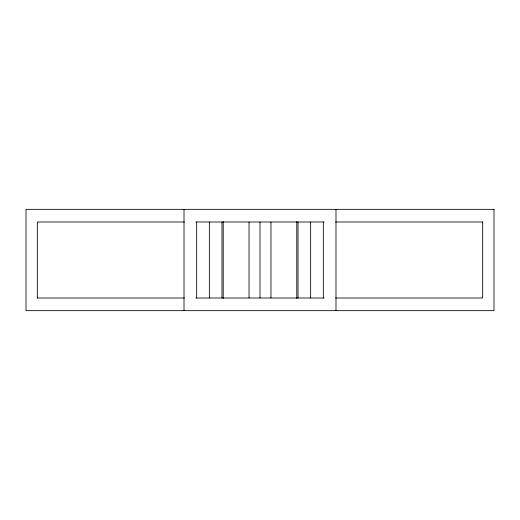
<?xml version="1.0" encoding="UTF-8"?>
<svg xmlns="http://www.w3.org/2000/svg" width="520" height="520" viewBox="0 0 520 520"><rect width="100%" height="100%" fill="white"/><g stroke="black" fill="none" stroke-linecap="round" stroke-linejoin="round"><path stroke-width="0.78" d="M184.548 222.001L37.343 222.001L37.343 297.999M195.904 222.001L324.096 222.001M335.452 222.001L482.8 222.001M37.2 297.999L184.548 297.999M195.904 297.999L324.096 297.999M335.452 297.999L482.657 297.999L482.657 222.001M335.991 209.339L335.991 310.661M323.329 222.001L323.329 297.999M310.661 222.001L310.661 297.999M298.019 222.001L298.019 297.999M296.784 221.494L296.784 298.506M270.972 222.001L270.972 297.999M260 222.001L260 297.999M249.028 222.001L249.028 297.999M223.217 221.494L223.217 298.506M221.982 222.001L221.982 297.999M209.339 222.001L209.339 297.999M196.671 222.001L196.671 297.999M184.008 209.339L184.008 310.661M494 209.339L26 209.339L26 310.661L494 310.661L494 209.339"/></g></svg>
